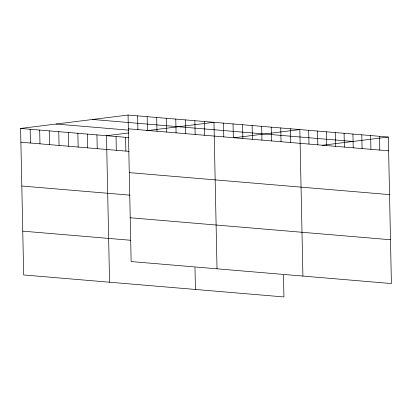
<?xml version="1.0" encoding="UTF-8"?>
<svg xmlns="http://www.w3.org/2000/svg" width="412" height="412" viewBox="0 0 412 412"><rect width="100%" height="100%" fill="white"/><g stroke="black" fill="none" stroke-linecap="round" stroke-linejoin="round"><path stroke-width="0.62" d="M283.471 275.046L283.935 296.944L23.669 274.953L20.6 128.451L128.065 115.056L388.331 137.047L391.4 283.549L131.134 261.558L128.065 115.056M128.652 132.947L106.487 135.708L109.556 282.21M146.821 130.681L213.957 122.312L217.021 268.815M233.928 137.783L299.843 129.569L302.913 276.071M322.416 145.261L388.331 137.047M92.602 119.475L352.868 141.465M128.353 128.822L388.619 150.813M56.063 124.033L128.59 130.156M20.6 128.451L128.755 137.587M20.888 142.217L129.044 151.358M129.275 172.623L389.536 194.613M21.805 186.023L129.96 195.159M130.218 217.757L390.483 239.748M22.753 231.153L130.908 240.289M379.483 136.3L379.771 150.066M370.635 135.548L370.924 149.319M361.782 134.801L362.071 148.572M352.935 134.055L353.223 147.82M344.087 133.308L344.375 147.074M335.239 132.561L335.528 146.327M326.386 131.814L326.675 145.58M317.539 131.062L317.827 144.833M308.691 130.316L308.979 144.082M290.3 128.76L290.589 142.531M280.757 127.957L281.046 141.723M271.214 127.148L271.503 140.919M261.672 126.345L261.96 140.111M252.129 125.536L252.417 139.302M242.586 124.733L242.874 138.499M233.043 123.924L233.331 137.69M223.5 123.116L223.788 136.887M204.414 121.504L204.702 135.275M194.871 120.701L195.159 134.467M194.984 267.568L195.442 289.466M185.328 119.892L185.616 133.658M175.785 119.089L176.073 132.855M166.242 118.28L166.53 132.046M156.699 117.472L156.987 131.243M147.156 116.668L147.439 130.434M137.608 115.86L137.896 129.631M125.572 137.32L125.861 151.091M116.03 136.516L116.318 150.282M96.944 134.904L97.232 148.67M87.401 134.096L87.689 147.862M77.858 133.287L78.146 147.058M68.315 132.484L68.603 146.25M58.772 131.675L59.06 145.446M49.229 130.872L49.517 144.638M39.686 130.063L39.974 143.829M30.143 129.26L30.431 143.026"/></g></svg>
